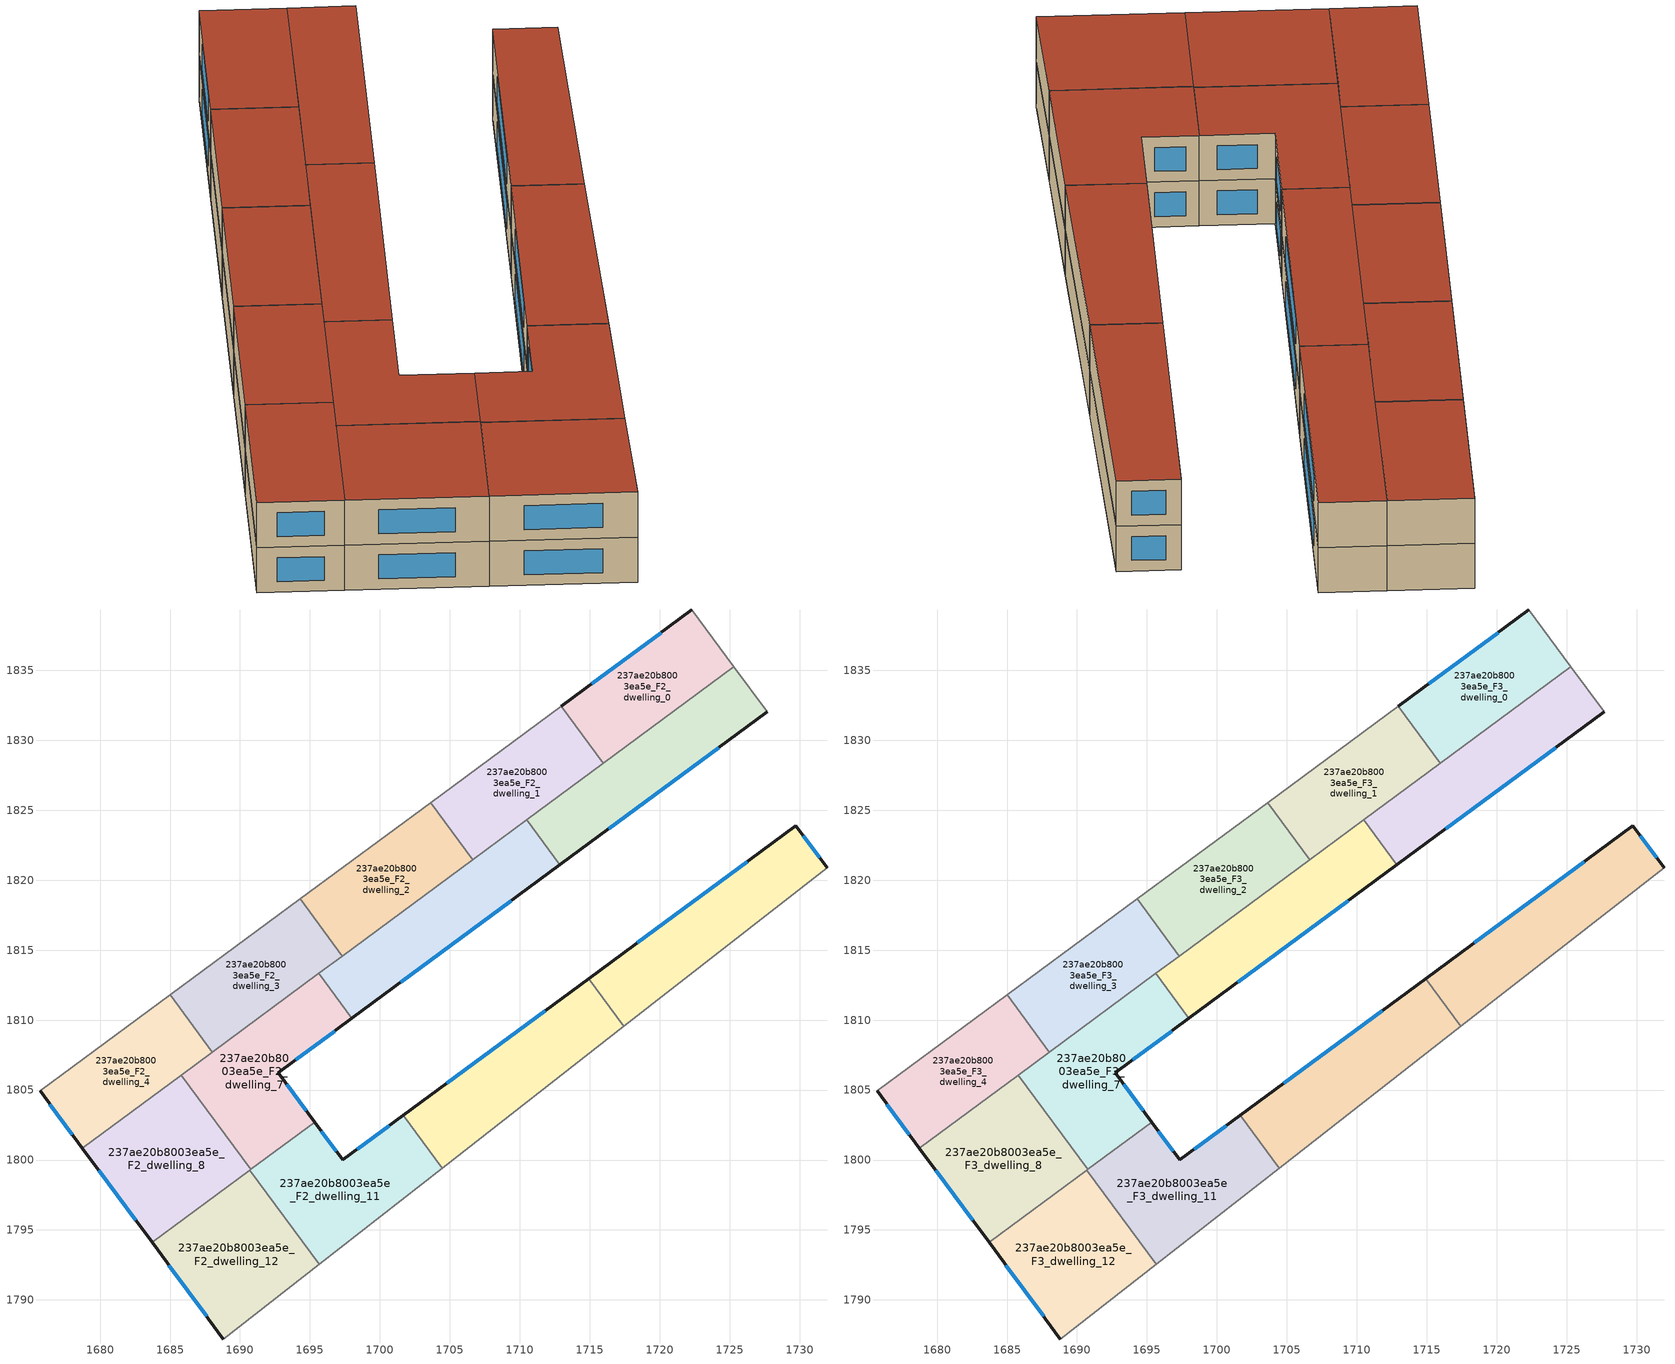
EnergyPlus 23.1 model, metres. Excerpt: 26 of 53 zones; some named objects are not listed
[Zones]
237ae20b8003ea5e_F2_dwelling_0
 floor to 237ae20b8003ea5e_F1_dwelling_0 (EU_floor_Construction): 1722.29,1839.32 1725.31,1835.25 1715.96,1828.35 1712.95,1832.43 z6
 wall outside (EU_wall_Construction): 1722.29,1839.32 1712.95,1832.43 z6:9
 wall adiabatic (EU_wall_Construction): 1725.31,1835.25 1722.29,1839.32 z6:9
 wall to 237ae20b8003ea5e_F2_dwelling_1 (EU_wall_Construction): 1712.95,1832.43 1715.96,1828.35 z6:9
 wall to 237ae20b8003ea5e_F2_dwelling_5 (EU_wall_Construction): 1715.96,1828.35 1725.31,1835.25 z6:9
 window (EU_Window_Construction): 1720.09,1837.7 1715.14,1834.05 z6.7:8.3
237ae20b8003ea5e_F2_dwelling_1
 floor to 237ae20b8003ea5e_F1_dwelling_1 (EU_floor_Construction): 1712.95,1832.43 1715.96,1828.35 1706.64,1821.46 1703.62,1825.55 z6
 wall to 237ae20b8003ea5e_F2_dwelling_2 (EU_wall_Construction): 1703.62,1825.55 1706.64,1821.46 z6:9
 wall adiabatic (EU_wall_Construction): 1712.95,1832.43 1703.62,1825.55 z6:9
 wall to 237ae20b8003ea5e_F2_dwelling_6 (EU_wall_Construction): 1706.64,1821.46 1710.49,1824.31 z6:9
 wall to 237ae20b8003ea5e_F2_dwelling_5 (EU_wall_Construction): 1710.49,1824.31 1715.96,1828.35 z6:9
237ae20b8003ea5e_F2_dwelling_10
 floor to 237ae20b8003ea5e_F1_dwelling_10 (EU_floor_Construction): 1714.91,1812.97 1717.44,1809.55 1704.47,1799.42 1701.68,1803.2 z6
 wall outside (EU_wall_Construction): 1714.91,1812.97 1701.68,1803.2 z6:9
 wall to 237ae20b8003ea5e_F2_dwelling_11 (EU_wall_Construction): 1701.68,1803.2 1704.47,1799.42 z6:9
 wall to 237ae20b8003ea5e_F2_dwelling_9 (EU_wall_Construction): 1717.44,1809.55 1714.91,1812.97 z6:9
 wall adiabatic (EU_wall_Construction): 1704.47,1799.42 1717.44,1809.55 z6:9
 window (EU_Window_Construction): 1711.81,1810.67 1704.79,1805.49 z6.7:8.3
237ae20b8003ea5e_F2_dwelling_11
 floor to 237ae20b8003ea5e_F1_dwelling_11 (EU_floor_Construction): 1701.68,1803.2 1704.47,1799.42 1695.67,1792.54 1690.7,1799.27 1695.35,1802.71 1697.35,1800.01 z6
 wall outside (EU_wall_Construction): 1701.68,1803.2 1697.35,1800.01 1695.35,1802.71 z6:9
 wall to 237ae20b8003ea5e_F2_dwelling_12 (EU_wall_Construction): 1690.7,1799.27 1695.67,1792.54 z6:9
 wall adiabatic (EU_wall_Construction): 1695.67,1792.54 1704.47,1799.42 z6:9
 wall to 237ae20b8003ea5e_F2_dwelling_7 (EU_wall_Construction): 1695.35,1802.71 1690.78,1799.33 z6:9
 wall to 237ae20b8003ea5e_F2_dwelling_8 (EU_wall_Construction): 1690.78,1799.33 1690.7,1799.27 z6:9
 window (EU_Window_Construction): 1696.88,1800.64 1695.82,1802.07 / 1700.66,1802.45 1698.37,1800.76 z6.7:8.3
237ae20b8003ea5e_F2_dwelling_12
 floor to 237ae20b8003ea5e_F1_dwelling_12 (EU_floor_Construction): 1690.7,1799.27 1695.67,1792.54 1688.82,1787.2 1683.72,1794.11 z6
 wall outside (EU_wall_Construction): 1683.72,1794.11 1688.82,1787.2 z6:9
 wall adiabatic (EU_wall_Construction): 1688.82,1787.2 1695.67,1792.54 z6:9
 wall to 237ae20b8003ea5e_F2_dwelling_8 (EU_wall_Construction): 1690.7,1799.27 1683.72,1794.11 z6:9
 window (EU_Window_Construction): 1684.92,1792.49 1687.62,1788.82 z6.7:8.3
237ae20b8003ea5e_F2_dwelling_2
 floor to 237ae20b8003ea5e_F1_dwelling_2 (EU_floor_Construction): 1703.62,1825.55 1706.64,1821.46 1697.33,1814.58 1694.3,1818.67 z6
 wall to 237ae20b8003ea5e_F2_dwelling_3 (EU_wall_Construction): 1694.3,1818.67 1697.33,1814.58 z6:9
 wall adiabatic (EU_wall_Construction): 1703.62,1825.55 1694.3,1818.67 z6:9
 wall to 237ae20b8003ea5e_F2_dwelling_6 (EU_wall_Construction): 1697.33,1814.58 1706.64,1821.46 z6:9
237ae20b8003ea5e_F2_dwelling_3
 floor to 237ae20b8003ea5e_F1_dwelling_3 (EU_floor_Construction): 1694.3,1818.67 1697.33,1814.58 1688.03,1807.71 1685,1811.81 z6
 wall to 237ae20b8003ea5e_F2_dwelling_4 (EU_wall_Construction): 1685,1811.81 1688.03,1807.71 z6:9
 wall adiabatic (EU_wall_Construction): 1694.3,1818.67 1685,1811.81 z6:9
 wall to 237ae20b8003ea5e_F2_dwelling_7 (EU_wall_Construction): 1688.03,1807.71 1695.64,1813.33 z6:9
 wall to 237ae20b8003ea5e_F2_dwelling_6 (EU_wall_Construction): 1695.64,1813.33 1697.33,1814.58 z6:9
237ae20b8003ea5e_F2_dwelling_4
 floor to 237ae20b8003ea5e_F1_dwelling_4 (EU_floor_Construction): 1685,1811.81 1688.03,1807.71 1678.74,1800.85 1675.71,1804.95 z6
 wall outside (EU_wall_Construction): 1675.71,1804.95 1678.74,1800.85 z6:9
 wall adiabatic (EU_wall_Construction): 1685,1811.81 1675.71,1804.95 z6:9
 wall to 237ae20b8003ea5e_F2_dwelling_8 (EU_wall_Construction): 1678.74,1800.85 1685.81,1806.07 z6:9
 wall to 237ae20b8003ea5e_F2_dwelling_7 (EU_wall_Construction): 1685.81,1806.07 1688.03,1807.71 z6:9
 window (EU_Window_Construction): 1676.42,1803.99 1678.03,1801.81 z6.7:8.3
237ae20b8003ea5e_F2_dwelling_5
 floor to 237ae20b8003ea5e_F1_dwelling_5 (EU_floor_Construction): 1725.31,1835.25 1727.69,1832.04 1712.87,1821.1 1710.49,1824.31 z6
 wall outside (EU_wall_Construction): 1712.87,1821.1 1727.69,1832.04 z6:9
 wall adiabatic (EU_wall_Construction): 1727.69,1832.04 1725.31,1835.25 z6:9
 wall to 237ae20b8003ea5e_F2_dwelling_6 (EU_wall_Construction): 1710.49,1824.31 1712.87,1821.1 z6:9
 window (EU_Window_Construction): 1716.35,1823.67 1724.21,1829.47 z6.7:8.3
237ae20b8003ea5e_F2_dwelling_6
 floor to 237ae20b8003ea5e_F1_dwelling_6 (EU_floor_Construction): 1710.49,1824.31 1712.87,1821.1 1698.01,1810.13 1695.64,1813.33 z6
 wall outside (EU_wall_Construction): 1698.01,1810.13 1712.87,1821.1 z6:9
 wall to 237ae20b8003ea5e_F2_dwelling_7 (EU_wall_Construction): 1695.64,1813.33 1698.01,1810.13 z6:9
 window (EU_Window_Construction): 1701.5,1812.71 1709.38,1818.52 z6.7:8.3
237ae20b8003ea5e_F2_dwelling_7
 floor to 237ae20b8003ea5e_F1_dwelling_7 (EU_floor_Construction): 1695.64,1813.33 1698.01,1810.13 1692.73,1806.24 1695.35,1802.71 1690.78,1799.33 1685.81,1806.07 z6
 wall outside (EU_wall_Construction): 1695.35,1802.71 1692.73,1806.24 1698.01,1810.13 z6:9
 wall to 237ae20b8003ea5e_F2_dwelling_8 (EU_wall_Construction): 1685.81,1806.07 1690.78,1799.33 z6:9
 window (EU_Window_Construction): 1693.97,1807.15 1696.77,1809.22 / 1694.74,1803.54 1693.35,1805.41 z6.7:8.3
237ae20b8003ea5e_F2_dwelling_8
 floor to 237ae20b8003ea5e_F1_dwelling_8 (EU_floor_Construction): 1685.81,1806.07 1690.78,1799.33 1683.72,1794.11 1678.74,1800.85 z6
 wall outside (EU_wall_Construction): 1678.74,1800.85 1683.72,1794.11 z6:9
 window (EU_Window_Construction): 1679.91,1799.26 1682.55,1795.69 z6.7:8.3
237ae20b8003ea5e_F2_dwelling_9
 floor to 237ae20b8003ea5e_F1_dwelling_9 (EU_floor_Construction): 1729.73,1823.9 1731.96,1820.89 1717.44,1809.55 1714.91,1812.97 z6
 wall outside (EU_wall_Construction): 1731.96,1820.89 1729.73,1823.9 1714.91,1812.97 z6:9
 wall adiabatic (EU_wall_Construction): 1717.44,1809.55 1731.96,1820.89 z6:9
 window (EU_Window_Construction): 1726.25,1821.33 1718.39,1815.53 / 1731.43,1821.6 1730.25,1823.19 z6.7:8.3
237ae20b8003ea5e_F3_dwelling_0
 floor to 237ae20b8003ea5e_F2_dwelling_0 (EU_floor_Construction): 1722.29,1839.32 1725.31,1835.25 1715.96,1828.35 1712.95,1832.43 z9
 wall outside (EU_wall_Construction): 1722.29,1839.32 1712.95,1832.43 z9:12
 wall adiabatic (EU_wall_Construction): 1725.31,1835.25 1722.29,1839.32 z9:12
 wall to 237ae20b8003ea5e_F3_dwelling_1 (EU_wall_Construction): 1712.95,1832.43 1715.96,1828.35 z9:12
 wall to 237ae20b8003ea5e_F3_dwelling_5 (EU_wall_Construction): 1715.96,1828.35 1725.31,1835.25 z9:12
 window (EU_Window_Construction): 1720.09,1837.7 1715.14,1834.05 z9.7:11.3
 roof outside (EU_roof_Construction): 1725.31,1835.25 1722.29,1839.32 1712.95,1832.43 1715.96,1828.35 z12
237ae20b8003ea5e_F3_dwelling_1
 floor to 237ae20b8003ea5e_F2_dwelling_1 (EU_floor_Construction): 1712.95,1832.43 1715.96,1828.35 1706.64,1821.46 1703.62,1825.55 z9
 wall to 237ae20b8003ea5e_F3_dwelling_2 (EU_wall_Construction): 1703.62,1825.55 1706.64,1821.46 z9:12
 wall adiabatic (EU_wall_Construction): 1712.95,1832.43 1703.62,1825.55 z9:12
 wall to 237ae20b8003ea5e_F3_dwelling_6 (EU_wall_Construction): 1706.64,1821.46 1710.49,1824.31 z9:12
 wall to 237ae20b8003ea5e_F3_dwelling_5 (EU_wall_Construction): 1710.49,1824.31 1715.96,1828.35 z9:12
 roof outside (EU_roof_Construction): 1715.96,1828.35 1712.95,1832.43 1703.62,1825.55 1706.64,1821.46 z12
237ae20b8003ea5e_F3_dwelling_10
 floor to 237ae20b8003ea5e_F2_dwelling_10 (EU_floor_Construction): 1714.91,1812.97 1717.44,1809.55 1704.47,1799.42 1701.68,1803.2 z9
 wall outside (EU_wall_Construction): 1714.91,1812.97 1701.68,1803.2 z9:12
 wall to 237ae20b8003ea5e_F3_dwelling_11 (EU_wall_Construction): 1701.68,1803.2 1704.47,1799.42 z9:12
 wall to 237ae20b8003ea5e_F3_dwelling_9 (EU_wall_Construction): 1717.44,1809.55 1714.91,1812.97 z9:12
 wall adiabatic (EU_wall_Construction): 1704.47,1799.42 1717.44,1809.55 z9:12
 window (EU_Window_Construction): 1711.81,1810.67 1704.79,1805.49 z9.7:11.3
 roof outside (EU_roof_Construction): 1717.44,1809.55 1714.91,1812.97 1701.68,1803.2 1704.47,1799.42 z12
237ae20b8003ea5e_F3_dwelling_11
 floor to 237ae20b8003ea5e_F2_dwelling_11 (EU_floor_Construction): 1701.68,1803.2 1704.47,1799.42 1695.67,1792.54 1690.7,1799.27 1695.35,1802.71 1697.35,1800.01 z9
 wall outside (EU_wall_Construction): 1701.68,1803.2 1697.35,1800.01 1695.35,1802.71 z9:12
 wall to 237ae20b8003ea5e_F3_dwelling_12 (EU_wall_Construction): 1690.7,1799.27 1695.67,1792.54 z9:12
 wall adiabatic (EU_wall_Construction): 1695.67,1792.54 1704.47,1799.42 z9:12
 wall to 237ae20b8003ea5e_F3_dwelling_7 (EU_wall_Construction): 1695.35,1802.71 1690.78,1799.33 z9:12
 wall to 237ae20b8003ea5e_F3_dwelling_8 (EU_wall_Construction): 1690.78,1799.33 1690.7,1799.27 z9:12
 window (EU_Window_Construction): 1696.88,1800.64 1695.82,1802.07 / 1700.66,1802.45 1698.37,1800.76 z9.7:11.3
 roof outside (EU_roof_Construction): 1704.47,1799.42 1701.68,1803.2 1697.35,1800.01 1695.35,1802.71 1690.7,1799.27 1695.67,1792.54 z12
237ae20b8003ea5e_F3_dwelling_12
 floor to 237ae20b8003ea5e_F2_dwelling_12 (EU_floor_Construction): 1690.7,1799.27 1695.67,1792.54 1688.82,1787.2 1683.72,1794.11 z9
 wall outside (EU_wall_Construction): 1683.72,1794.11 1688.82,1787.2 z9:12
 wall adiabatic (EU_wall_Construction): 1688.82,1787.2 1695.67,1792.54 z9:12
 wall to 237ae20b8003ea5e_F3_dwelling_8 (EU_wall_Construction): 1690.7,1799.27 1683.72,1794.11 z9:12
 window (EU_Window_Construction): 1684.92,1792.49 1687.62,1788.82 z9.7:11.3
 roof outside (EU_roof_Construction): 1695.67,1792.54 1690.7,1799.27 1683.72,1794.11 1688.82,1787.2 z12
237ae20b8003ea5e_F3_dwelling_2
 floor to 237ae20b8003ea5e_F2_dwelling_2 (EU_floor_Construction): 1703.62,1825.55 1706.64,1821.46 1697.33,1814.58 1694.3,1818.67 z9
 wall to 237ae20b8003ea5e_F3_dwelling_3 (EU_wall_Construction): 1694.3,1818.67 1697.33,1814.58 z9:12
 wall adiabatic (EU_wall_Construction): 1703.62,1825.55 1694.3,1818.67 z9:12
 wall to 237ae20b8003ea5e_F3_dwelling_6 (EU_wall_Construction): 1697.33,1814.58 1706.64,1821.46 z9:12
 roof outside (EU_roof_Construction): 1706.64,1821.46 1703.62,1825.55 1694.3,1818.67 1697.33,1814.58 z12
237ae20b8003ea5e_F3_dwelling_3
 floor to 237ae20b8003ea5e_F2_dwelling_3 (EU_floor_Construction): 1694.3,1818.67 1697.33,1814.58 1688.03,1807.71 1685,1811.81 z9
 wall to 237ae20b8003ea5e_F3_dwelling_4 (EU_wall_Construction): 1685,1811.81 1688.03,1807.71 z9:12
 wall adiabatic (EU_wall_Construction): 1694.3,1818.67 1685,1811.81 z9:12
 wall to 237ae20b8003ea5e_F3_dwelling_7 (EU_wall_Construction): 1688.03,1807.71 1695.64,1813.33 z9:12
 wall to 237ae20b8003ea5e_F3_dwelling_6 (EU_wall_Construction): 1695.64,1813.33 1697.33,1814.58 z9:12
 roof outside (EU_roof_Construction): 1697.33,1814.58 1694.3,1818.67 1685,1811.81 1688.03,1807.71 z12
237ae20b8003ea5e_F3_dwelling_4
 floor to 237ae20b8003ea5e_F2_dwelling_4 (EU_floor_Construction): 1685,1811.81 1688.03,1807.71 1678.74,1800.85 1675.71,1804.95 z9
 wall outside (EU_wall_Construction): 1675.71,1804.95 1678.74,1800.85 z9:12
 wall adiabatic (EU_wall_Construction): 1685,1811.81 1675.71,1804.95 z9:12
 wall to 237ae20b8003ea5e_F3_dwelling_8 (EU_wall_Construction): 1678.74,1800.85 1685.81,1806.07 z9:12
 wall to 237ae20b8003ea5e_F3_dwelling_7 (EU_wall_Construction): 1685.81,1806.07 1688.03,1807.71 z9:12
 window (EU_Window_Construction): 1676.42,1803.99 1678.03,1801.81 z9.7:11.3
 roof outside (EU_roof_Construction): 1688.03,1807.71 1685,1811.81 1675.71,1804.95 1678.74,1800.85 z12
237ae20b8003ea5e_F3_dwelling_5
 floor to 237ae20b8003ea5e_F2_dwelling_5 (EU_floor_Construction): 1725.31,1835.25 1727.69,1832.04 1712.87,1821.1 1710.49,1824.31 z9
 wall outside (EU_wall_Construction): 1712.87,1821.1 1727.69,1832.04 z9:12
 wall adiabatic (EU_wall_Construction): 1727.69,1832.04 1725.31,1835.25 z9:12
 wall to 237ae20b8003ea5e_F3_dwelling_6 (EU_wall_Construction): 1710.49,1824.31 1712.87,1821.1 z9:12
 window (EU_Window_Construction): 1716.35,1823.67 1724.21,1829.47 z9.7:11.3
 roof outside (EU_roof_Construction): 1727.69,1832.04 1725.31,1835.25 1710.49,1824.31 1712.87,1821.1 z12
237ae20b8003ea5e_F3_dwelling_6
 floor to 237ae20b8003ea5e_F2_dwelling_6 (EU_floor_Construction): 1710.49,1824.31 1712.87,1821.1 1698.01,1810.13 1695.64,1813.33 z9
 wall outside (EU_wall_Construction): 1698.01,1810.13 1712.87,1821.1 z9:12
 wall to 237ae20b8003ea5e_F3_dwelling_7 (EU_wall_Construction): 1695.64,1813.33 1698.01,1810.13 z9:12
 window (EU_Window_Construction): 1701.5,1812.71 1709.38,1818.52 z9.7:11.3
 roof outside (EU_roof_Construction): 1712.87,1821.1 1710.49,1824.31 1695.64,1813.33 1698.01,1810.13 z12
237ae20b8003ea5e_F3_dwelling_7
 floor to 237ae20b8003ea5e_F2_dwelling_7 (EU_floor_Construction): 1695.64,1813.33 1698.01,1810.13 1692.73,1806.24 1695.35,1802.71 1690.78,1799.33 1685.81,1806.07 z9
 wall outside (EU_wall_Construction): 1695.35,1802.71 1692.73,1806.24 1698.01,1810.13 z9:12
 wall to 237ae20b8003ea5e_F3_dwelling_8 (EU_wall_Construction): 1685.81,1806.07 1690.78,1799.33 z9:12
 window (EU_Window_Construction): 1693.97,1807.15 1696.77,1809.22 / 1694.74,1803.54 1693.35,1805.41 z9.7:11.3
 roof outside (EU_roof_Construction): 1695.35,1802.71 1692.73,1806.24 1698.01,1810.13 1695.64,1813.33 1685.81,1806.07 1690.78,1799.33 z12
237ae20b8003ea5e_F3_dwelling_8
 floor to 237ae20b8003ea5e_F2_dwelling_8 (EU_floor_Construction): 1685.81,1806.07 1690.78,1799.33 1683.72,1794.11 1678.74,1800.85 z9
 wall outside (EU_wall_Construction): 1678.74,1800.85 1683.72,1794.11 z9:12
 window (EU_Window_Construction): 1679.91,1799.26 1682.55,1795.69 z9.7:11.3
 roof outside (EU_roof_Construction): 1690.78,1799.33 1685.81,1806.07 1678.74,1800.85 1683.72,1794.11 z12
237ae20b8003ea5e_F3_dwelling_9
 floor to 237ae20b8003ea5e_F2_dwelling_9 (EU_floor_Construction): 1729.73,1823.9 1731.96,1820.89 1717.44,1809.55 1714.91,1812.97 z9
 wall outside (EU_wall_Construction): 1731.96,1820.89 1729.73,1823.9 1714.91,1812.97 z9:12
 wall adiabatic (EU_wall_Construction): 1717.44,1809.55 1731.96,1820.89 z9:12
 window (EU_Window_Construction): 1726.25,1821.33 1718.39,1815.53 / 1731.43,1821.6 1730.25,1823.19 z9.7:11.3
 roof outside (EU_roof_Construction): 1731.96,1820.89 1729.73,1823.9 1714.91,1812.97 1717.44,1809.55 z12
[Building]
EU S2 Campaign: North Axis=0; Terrain=City; Solar Distribution=FullExterior
[Site:Location]
Budapest.Ferenc.Liszt.Intl.AP: Latitude=47.437; Longitude=19.256; Time Zone=1; Elevation=185
[SizingPeriod:WeatherFileDays]
AnnualSizingPeriod: Begin Month=1; Begin Day of Month=1; End Month=12; End Day of Month=31; Day of Week for Start Day=Monday; Use Weather File Daylight Saving Period=No; Use Weather File Rain and Snow Indicators=No
[MATERIAL]
EU_InternalMass_Material: Roughness=MediumRough; Thickness=0.1; Conductivity=1; Density=1800; Specific Heat=900; Thermal Absorptance=0.9; Solar Absorptance=0.7; Visible Absorptance=0.7
[MATERIAL:NOMASS] Roughness=MediumRough; Thermal Absorptance=0.9; Solar Absorptance=0.7; Visible Absorptance=0.7
Name | Thermal Resistance
EU_wall_NoMass | 0.832559
EU_roof_NoMass | 1.39638
EU_floor_NoMass | 0.872794
[WINDOWMATERIAL:SIMPLEGLAZINGSYSTEM]
EU_Window_SimpleGlazing: UFactor=2.79869; Solar Heat Gain Coefficient=0.75; Visible Transmittance=0.75
[CONSTRUCTION]
EU_wall_Construction: EU_wall_NoMass
EU_roof_Construction: EU_roof_NoMass
EU_floor_Construction: EU_floor_NoMass
EU_Window_Construction: EU_Window_SimpleGlazing
EU_InternalMass_Construction: EU_InternalMass_Material
[ZONE] Type=1; Multiplier=1; Ceiling Height=autocalculate; Floor Area=autocalculate; Part of Total Floor Area=Yes
Name | Volume
237ae20b8003ea5e_F2_dwelling_0; 237ae20b8003ea5e_F3_dwelling_0; 237ae20b8003ea5e_F2_dwelling_3; 237ae20b8003ea5e_F3_dwelling_3 | 176.639
237ae20b8003ea5e_F2_dwelling_1; 237ae20b8003ea5e_F3_dwelling_1 | 176.636
237ae20b8003ea5e_F2_dwelling_10; 237ae20b8003ea5e_F3_dwelling_10 | 220.772
237ae20b8003ea5e_F2_dwelling_11; 237ae20b8003ea5e_F3_dwelling_11 | 220.804
237ae20b8003ea5e_F2_dwelling_12; 237ae20b8003ea5e_F3_dwelling_12 | 220.797
237ae20b8003ea5e_F2_dwelling_2; 237ae20b8003ea5e_F3_dwelling_2 | 176.644
237ae20b8003ea5e_F2_dwelling_4; 237ae20b8003ea5e_F3_dwelling_4 | 176.661
237ae20b8003ea5e_F2_dwelling_5; 237ae20b8003ea5e_F3_dwelling_5 | 220.771
237ae20b8003ea5e_F2_dwelling_6; 237ae20b8003ea5e_F3_dwelling_6 | 220.79
237ae20b8003ea5e_F2_dwelling_7; 237ae20b8003ea5e_F3_dwelling_7 | 220.789
237ae20b8003ea5e_F2_dwelling_8; 237ae20b8003ea5e_F3_dwelling_8 | 220.764
237ae20b8003ea5e_F2_dwelling_9; 237ae20b8003ea5e_F3_dwelling_9 | 220.802
[INTERNALMASS] Construction=EU_InternalMass_Construction
Name | Zone or ZoneList | Surface Area
237ae20b8003ea5e_F2_dwelling_0_EU_InternalMass | 237ae20b8003ea5e_F2_dwelling_0 | 58.8796
237ae20b8003ea5e_F2_dwelling_1_EU_InternalMass | 237ae20b8003ea5e_F2_dwelling_1 | 58.8789
237ae20b8003ea5e_F2_dwelling_2_EU_InternalMass | 237ae20b8003ea5e_F2_dwelling_2 | 58.8813
237ae20b8003ea5e_F2_dwelling_3_EU_InternalMass | 237ae20b8003ea5e_F2_dwelling_3 | 58.8795
237ae20b8003ea5e_F2_dwelling_4_EU_InternalMass | 237ae20b8003ea5e_F2_dwelling_4 | 58.8872
237ae20b8003ea5e_F2_dwelling_5_EU_InternalMass | 237ae20b8003ea5e_F2_dwelling_5 | 73.5904
237ae20b8003ea5e_F2_dwelling_6_EU_InternalMass | 237ae20b8003ea5e_F2_dwelling_6 | 73.5967
237ae20b8003ea5e_F2_dwelling_7_EU_InternalMass | 237ae20b8003ea5e_F2_dwelling_7 | 73.5963
237ae20b8003ea5e_F2_dwelling_8_EU_InternalMass | 237ae20b8003ea5e_F2_dwelling_8 | 73.5879
237ae20b8003ea5e_F2_dwelling_9_EU_InternalMass | 237ae20b8003ea5e_F2_dwelling_9 | 73.6008
237ae20b8003ea5e_F2_dwelling_10_EU_InternalMass | 237ae20b8003ea5e_F2_dwelling_10 | 73.5906
237ae20b8003ea5e_F2_dwelling_11_EU_InternalMass | 237ae20b8003ea5e_F2_dwelling_11 | 73.6012
237ae20b8003ea5e_F2_dwelling_12_EU_InternalMass | 237ae20b8003ea5e_F2_dwelling_12 | 73.5992
237ae20b8003ea5e_F3_dwelling_0_EU_InternalMass | 237ae20b8003ea5e_F3_dwelling_0 | 58.8796
237ae20b8003ea5e_F3_dwelling_1_EU_InternalMass | 237ae20b8003ea5e_F3_dwelling_1 | 58.8789
237ae20b8003ea5e_F3_dwelling_2_EU_InternalMass | 237ae20b8003ea5e_F3_dwelling_2 | 58.8813
237ae20b8003ea5e_F3_dwelling_3_EU_InternalMass | 237ae20b8003ea5e_F3_dwelling_3 | 58.8795
237ae20b8003ea5e_F3_dwelling_4_EU_InternalMass | 237ae20b8003ea5e_F3_dwelling_4 | 58.8872
237ae20b8003ea5e_F3_dwelling_5_EU_InternalMass | 237ae20b8003ea5e_F3_dwelling_5 | 73.5904
237ae20b8003ea5e_F3_dwelling_6_EU_InternalMass | 237ae20b8003ea5e_F3_dwelling_6 | 73.5967
237ae20b8003ea5e_F3_dwelling_7_EU_InternalMass | 237ae20b8003ea5e_F3_dwelling_7 | 73.5963
237ae20b8003ea5e_F3_dwelling_8_EU_InternalMass | 237ae20b8003ea5e_F3_dwelling_8 | 73.5879
237ae20b8003ea5e_F3_dwelling_9_EU_InternalMass | 237ae20b8003ea5e_F3_dwelling_9 | 73.6008
237ae20b8003ea5e_F3_dwelling_10_EU_InternalMass | 237ae20b8003ea5e_F3_dwelling_10 | 73.5906
237ae20b8003ea5e_F3_dwelling_11_EU_InternalMass | 237ae20b8003ea5e_F3_dwelling_11 | 73.6012
237ae20b8003ea5e_F3_dwelling_12_EU_InternalMass | 237ae20b8003ea5e_F3_dwelling_12 | 73.5992
[OTHEREQUIPMENT] Fuel Type=Electricity; Design Level Calculation Method=Watts/Area; Power per Zone Floor Area=1; Fraction Latent=0; Fraction Radiant=0; Fraction Lost=0; Carbon Dioxide Generation Rate=0; EndUse Subcategory=EU_Step8_InternalGains
Name | Zone or ZoneList or Space or SpaceList | Schedule
EU_Step8_InternalGain_237ae20b8003ea5e_F2_dwelling_0_f000 | 237ae20b8003ea5e_F2_dwelling_0 | EU_Step8_GainSchedule_237ae20b8003ea5e_F2_dwelling_0_f000
EU_Step8_InternalGain_237ae20b8003ea5e_F2_dwelling_1_f000 | 237ae20b8003ea5e_F2_dwelling_1 | EU_Step8_GainSchedule_237ae20b8003ea5e_F2_dwelling_1_f000
EU_Step8_InternalGain_237ae20b8003ea5e_F2_dwelling_2_f000 | 237ae20b8003ea5e_F2_dwelling_2 | EU_Step8_GainSchedule_237ae20b8003ea5e_F2_dwelling_2_f000
EU_Step8_InternalGain_237ae20b8003ea5e_F2_dwelling_3_f000 | 237ae20b8003ea5e_F2_dwelling_3 | EU_Step8_GainSchedule_237ae20b8003ea5e_F2_dwelling_3_f000
EU_Step8_InternalGain_237ae20b8003ea5e_F2_dwelling_4_f000 | 237ae20b8003ea5e_F2_dwelling_4 | EU_Step8_GainSchedule_237ae20b8003ea5e_F2_dwelling_4_f000
EU_Step8_InternalGain_237ae20b8003ea5e_F2_dwelling_5_f000 | 237ae20b8003ea5e_F2_dwelling_5 | EU_Step8_GainSchedule_237ae20b8003ea5e_F2_dwelling_5_f000
EU_Step8_InternalGain_237ae20b8003ea5e_F2_dwelling_6_f000 | 237ae20b8003ea5e_F2_dwelling_6 | EU_Step8_GainSchedule_237ae20b8003ea5e_F2_dwelling_6_f000
EU_Step8_InternalGain_237ae20b8003ea5e_F2_dwelling_7_f000 | 237ae20b8003ea5e_F2_dwelling_7 | EU_Step8_GainSchedule_237ae20b8003ea5e_F2_dwelling_7_f000
EU_Step8_InternalGain_237ae20b8003ea5e_F2_dwelling_8_f000 | 237ae20b8003ea5e_F2_dwelling_8 | EU_Step8_GainSchedule_237ae20b8003ea5e_F2_dwelling_8_f000
EU_Step8_InternalGain_237ae20b8003ea5e_F2_dwelling_9_f000 | 237ae20b8003ea5e_F2_dwelling_9 | EU_Step8_GainSchedule_237ae20b8003ea5e_F2_dwelling_9_f000
EU_Step8_InternalGain_237ae20b8003ea5e_F2_dwelling_10_f000 | 237ae20b8003ea5e_F2_dwelling_10 | EU_Step8_GainSchedule_237ae20b8003ea5e_F2_dwelling_10_f000
EU_Step8_InternalGain_237ae20b8003ea5e_F2_dwelling_11_f000 | 237ae20b8003ea5e_F2_dwelling_11 | EU_Step8_GainSchedule_237ae20b8003ea5e_F2_dwelling_11_f000
EU_Step8_InternalGain_237ae20b8003ea5e_F2_dwelling_12_f000 | 237ae20b8003ea5e_F2_dwelling_12 | EU_Step8_GainSchedule_237ae20b8003ea5e_F2_dwelling_12_f000
EU_Step8_InternalGain_237ae20b8003ea5e_F3_dwelling_0_f000 | 237ae20b8003ea5e_F3_dwelling_0 | EU_Step8_GainSchedule_237ae20b8003ea5e_F3_dwelling_0_f000
EU_Step8_InternalGain_237ae20b8003ea5e_F3_dwelling_1_f000 | 237ae20b8003ea5e_F3_dwelling_1 | EU_Step8_GainSchedule_237ae20b8003ea5e_F3_dwelling_1_f000
EU_Step8_InternalGain_237ae20b8003ea5e_F3_dwelling_2_f000 | 237ae20b8003ea5e_F3_dwelling_2 | EU_Step8_GainSchedule_237ae20b8003ea5e_F3_dwelling_2_f000
EU_Step8_InternalGain_237ae20b8003ea5e_F3_dwelling_3_f000 | 237ae20b8003ea5e_F3_dwelling_3 | EU_Step8_GainSchedule_237ae20b8003ea5e_F3_dwelling_3_f000
EU_Step8_InternalGain_237ae20b8003ea5e_F3_dwelling_4_f000 | 237ae20b8003ea5e_F3_dwelling_4 | EU_Step8_GainSchedule_237ae20b8003ea5e_F3_dwelling_4_f000
EU_Step8_InternalGain_237ae20b8003ea5e_F3_dwelling_5_f000 | 237ae20b8003ea5e_F3_dwelling_5 | EU_Step8_GainSchedule_237ae20b8003ea5e_F3_dwelling_5_f000
EU_Step8_InternalGain_237ae20b8003ea5e_F3_dwelling_6_f000 | 237ae20b8003ea5e_F3_dwelling_6 | EU_Step8_GainSchedule_237ae20b8003ea5e_F3_dwelling_6_f000
EU_Step8_InternalGain_237ae20b8003ea5e_F3_dwelling_7_f000 | 237ae20b8003ea5e_F3_dwelling_7 | EU_Step8_GainSchedule_237ae20b8003ea5e_F3_dwelling_7_f000
EU_Step8_InternalGain_237ae20b8003ea5e_F3_dwelling_8_f000 | 237ae20b8003ea5e_F3_dwelling_8 | EU_Step8_GainSchedule_237ae20b8003ea5e_F3_dwelling_8_f000
EU_Step8_InternalGain_237ae20b8003ea5e_F3_dwelling_9_f000 | 237ae20b8003ea5e_F3_dwelling_9 | EU_Step8_GainSchedule_237ae20b8003ea5e_F3_dwelling_9_f000
EU_Step8_InternalGain_237ae20b8003ea5e_F3_dwelling_10_f000 | 237ae20b8003ea5e_F3_dwelling_10 | EU_Step8_GainSchedule_237ae20b8003ea5e_F3_dwelling_10_f000
EU_Step8_InternalGain_237ae20b8003ea5e_F3_dwelling_11_f000 | 237ae20b8003ea5e_F3_dwelling_11 | EU_Step8_GainSchedule_237ae20b8003ea5e_F3_dwelling_11_f000
EU_Step8_InternalGain_237ae20b8003ea5e_F3_dwelling_12_f000 | 237ae20b8003ea5e_F3_dwelling_12 | EU_Step8_GainSchedule_237ae20b8003ea5e_F3_dwelling_12_f000
[ZONEVENTILATION:DESIGNFLOWRATE] Schedule=EU_AlwaysOn; Design Flow Rate Calculation Method=AirChanges/Hour; Air Changes per Hour=0.475469; Ventilation Type=Natural; Fan Pressure Rise=0; Fan Total Efficiency=1; Constant Term Coefficient=1; Temperature Term Coefficient=0; Velocity Term Coefficient=0; Velocity Squared Term Coefficient=0; Minimum Indoor Temperature=-100; Maximum Indoor Temperature=100; Delta Temperature=-100; Minimum Outdoor Temperature=-100; Maximum Outdoor Temperature=100; Maximum Wind Speed=40
Name | Zone or ZoneList or Space or SpaceList
EU_ConstantAir_237ae20b8003ea5e_F2_dwelling_0 | 237ae20b8003ea5e_F2_dwelling_0
EU_ConstantAir_237ae20b8003ea5e_F2_dwelling_1 | 237ae20b8003ea5e_F2_dwelling_1
EU_ConstantAir_237ae20b8003ea5e_F2_dwelling_2 | 237ae20b8003ea5e_F2_dwelling_2
EU_ConstantAir_237ae20b8003ea5e_F2_dwelling_3 | 237ae20b8003ea5e_F2_dwelling_3
EU_ConstantAir_237ae20b8003ea5e_F2_dwelling_4 | 237ae20b8003ea5e_F2_dwelling_4
EU_ConstantAir_237ae20b8003ea5e_F2_dwelling_5 | 237ae20b8003ea5e_F2_dwelling_5
EU_ConstantAir_237ae20b8003ea5e_F2_dwelling_6 | 237ae20b8003ea5e_F2_dwelling_6
EU_ConstantAir_237ae20b8003ea5e_F2_dwelling_7 | 237ae20b8003ea5e_F2_dwelling_7
EU_ConstantAir_237ae20b8003ea5e_F2_dwelling_8 | 237ae20b8003ea5e_F2_dwelling_8
EU_ConstantAir_237ae20b8003ea5e_F2_dwelling_9 | 237ae20b8003ea5e_F2_dwelling_9
EU_ConstantAir_237ae20b8003ea5e_F2_dwelling_10 | 237ae20b8003ea5e_F2_dwelling_10
EU_ConstantAir_237ae20b8003ea5e_F2_dwelling_11 | 237ae20b8003ea5e_F2_dwelling_11
EU_ConstantAir_237ae20b8003ea5e_F2_dwelling_12 | 237ae20b8003ea5e_F2_dwelling_12
EU_ConstantAir_237ae20b8003ea5e_F3_dwelling_0 | 237ae20b8003ea5e_F3_dwelling_0
EU_ConstantAir_237ae20b8003ea5e_F3_dwelling_1 | 237ae20b8003ea5e_F3_dwelling_1
EU_ConstantAir_237ae20b8003ea5e_F3_dwelling_2 | 237ae20b8003ea5e_F3_dwelling_2
EU_ConstantAir_237ae20b8003ea5e_F3_dwelling_3 | 237ae20b8003ea5e_F3_dwelling_3
EU_ConstantAir_237ae20b8003ea5e_F3_dwelling_4 | 237ae20b8003ea5e_F3_dwelling_4
EU_ConstantAir_237ae20b8003ea5e_F3_dwelling_5 | 237ae20b8003ea5e_F3_dwelling_5
EU_ConstantAir_237ae20b8003ea5e_F3_dwelling_6 | 237ae20b8003ea5e_F3_dwelling_6
EU_ConstantAir_237ae20b8003ea5e_F3_dwelling_7 | 237ae20b8003ea5e_F3_dwelling_7
EU_ConstantAir_237ae20b8003ea5e_F3_dwelling_8 | 237ae20b8003ea5e_F3_dwelling_8
EU_ConstantAir_237ae20b8003ea5e_F3_dwelling_9 | 237ae20b8003ea5e_F3_dwelling_9
EU_ConstantAir_237ae20b8003ea5e_F3_dwelling_10 | 237ae20b8003ea5e_F3_dwelling_10
EU_ConstantAir_237ae20b8003ea5e_F3_dwelling_11 | 237ae20b8003ea5e_F3_dwelling_11
EU_ConstantAir_237ae20b8003ea5e_F3_dwelling_12 | 237ae20b8003ea5e_F3_dwelling_12
[HVACTEMPLATE:ZONE:IDEALLOADSAIRSYSTEM] System Availability Schedule=EU_AlwaysOn; Maximum Heating Supply Air Temperature=50; Minimum Cooling Supply Air Temperature=13; Maximum Heating Supply Air Humidity Ratio=0.0156; Minimum Cooling Supply Air Humidity Ratio=0.0077; Heating Limit=NoLimit; Cooling Limit=NoLimit; Heating Availability Schedule=EU_AlwaysOn; Cooling Availability Schedule=EU_CoolingOff; Dehumidification Control Type=ConstantSensibleHeatRatio; Cooling Sensible Heat Ratio=0.7; Dehumidification Setpoint=60; Humidification Control Type=None; Humidification Setpoint=30; Outdoor Air Method=None; Outdoor Air Flow Rate per Person=0.00944; Outdoor Air Flow Rate per Zone Floor Area=0; Outdoor Air Flow Rate per Zone=0; Demand Controlled Ventilation Type=None; Outdoor Air Economizer Type=NoEconomizer; Heat Recovery Type=None; Sensible Heat Recovery Effectiveness=0.7; Latent Heat Recovery Effectiveness=0.65
Name | Template Thermostat
237ae20b8003ea5e_F2_dwelling_0 | EU_HeatOnly_237ae20b8003ea5e_F2_dwelling_0
237ae20b8003ea5e_F2_dwelling_1 | EU_HeatOnly_237ae20b8003ea5e_F2_dwelling_1
237ae20b8003ea5e_F2_dwelling_2 | EU_HeatOnly_237ae20b8003ea5e_F2_dwelling_2
237ae20b8003ea5e_F2_dwelling_3 | EU_HeatOnly_237ae20b8003ea5e_F2_dwelling_3
237ae20b8003ea5e_F2_dwelling_4 | EU_HeatOnly_237ae20b8003ea5e_F2_dwelling_4
237ae20b8003ea5e_F2_dwelling_5 | EU_HeatOnly_237ae20b8003ea5e_F2_dwelling_5
237ae20b8003ea5e_F2_dwelling_6 | EU_HeatOnly_237ae20b8003ea5e_F2_dwelling_6
237ae20b8003ea5e_F2_dwelling_7 | EU_HeatOnly_237ae20b8003ea5e_F2_dwelling_7
237ae20b8003ea5e_F2_dwelling_8 | EU_HeatOnly_237ae20b8003ea5e_F2_dwelling_8
237ae20b8003ea5e_F2_dwelling_9 | EU_HeatOnly_237ae20b8003ea5e_F2_dwelling_9
237ae20b8003ea5e_F2_dwelling_10 | EU_HeatOnly_237ae20b8003ea5e_F2_dwelling_10
237ae20b8003ea5e_F2_dwelling_11 | EU_HeatOnly_237ae20b8003ea5e_F2_dwelling_11
237ae20b8003ea5e_F2_dwelling_12 | EU_HeatOnly_237ae20b8003ea5e_F2_dwelling_12
237ae20b8003ea5e_F3_dwelling_0 | EU_HeatOnly_237ae20b8003ea5e_F3_dwelling_0
237ae20b8003ea5e_F3_dwelling_1 | EU_HeatOnly_237ae20b8003ea5e_F3_dwelling_1
237ae20b8003ea5e_F3_dwelling_2 | EU_HeatOnly_237ae20b8003ea5e_F3_dwelling_2
237ae20b8003ea5e_F3_dwelling_3 | EU_HeatOnly_237ae20b8003ea5e_F3_dwelling_3
237ae20b8003ea5e_F3_dwelling_4 | EU_HeatOnly_237ae20b8003ea5e_F3_dwelling_4
237ae20b8003ea5e_F3_dwelling_5 | EU_HeatOnly_237ae20b8003ea5e_F3_dwelling_5
237ae20b8003ea5e_F3_dwelling_6 | EU_HeatOnly_237ae20b8003ea5e_F3_dwelling_6
237ae20b8003ea5e_F3_dwelling_7 | EU_HeatOnly_237ae20b8003ea5e_F3_dwelling_7
237ae20b8003ea5e_F3_dwelling_8 | EU_HeatOnly_237ae20b8003ea5e_F3_dwelling_8
237ae20b8003ea5e_F3_dwelling_9 | EU_HeatOnly_237ae20b8003ea5e_F3_dwelling_9
237ae20b8003ea5e_F3_dwelling_10 | EU_HeatOnly_237ae20b8003ea5e_F3_dwelling_10
237ae20b8003ea5e_F3_dwelling_11 | EU_HeatOnly_237ae20b8003ea5e_F3_dwelling_11
237ae20b8003ea5e_F3_dwelling_12 | EU_HeatOnly_237ae20b8003ea5e_F3_dwelling_12
[SIZING:ZONE] Zone Cooling Design Supply Air Temperature Input Method=SupplyAirTemperature; Zone Cooling Design Supply Air Temperature=13; Zone Heating Design Supply Air Temperature Input Method=SupplyAirTemperature; Zone Heating Design Supply Air Temperature=50; Zone Cooling Design Supply Air Humidity Ratio=0.008; Zone Heating Design Supply Air Humidity Ratio=0.008; Cooling Design Air Flow Method=DesignDay; Cooling Design Air Flow Rate=0; Cooling Minimum Air Flow per Zone Floor Area=0.000762; Cooling Minimum Air Flow=0; Cooling Minimum Air Flow Fraction=0.2; Heating Design Air Flow Method=DesignDay; Heating Design Air Flow Rate=0; Heating Maximum Air Flow per Zone Floor Area=0.002032; Heating Maximum Air Flow=0.141576; Heating Maximum Air Flow Fraction=0.3; Account for Dedicated Outdoor Air System=No; Dedicated Outdoor Air System Control Strategy=NeutralSupplyAir; Dedicated Outdoor Air Low Setpoint Temperature for Design=autosize; Dedicated Outdoor Air High Setpoint Temperature for Design=autosize; Zone Load Sizing Method=Sensible Load Only No Latent Load; Zone Latent Cooling Design Supply Air Humidity Ratio Input Method=HumidityRatioDifference; Zone Cooling Design Supply Air Humidity Ratio Difference=0.005; Zone Latent Heating Design Supply Air Humidity Ratio Input Method=HumidityRatioDifference; Zone Humidification Design Supply Air Humidity Ratio Difference=0.005
237ae20b8003ea5e_F2_dwelling_0; 237ae20b8003ea5e_F2_dwelling_1; 237ae20b8003ea5e_F2_dwelling_2; 237ae20b8003ea5e_F2_dwelling_3; 237ae20b8003ea5e_F2_dwelling_4; 237ae20b8003ea5e_F2_dwelling_5; 237ae20b8003ea5e_F2_dwelling_6; 237ae20b8003ea5e_F2_dwelling_7; 237ae20b8003ea5e_F2_dwelling_8; 237ae20b8003ea5e_F2_dwelling_9; 237ae20b8003ea5e_F2_dwelling_10; 237ae20b8003ea5e_F2_dwelling_11; 237ae20b8003ea5e_F2_dwelling_12; 237ae20b8003ea5e_F3_dwelling_0; 237ae20b8003ea5e_F3_dwelling_1; 237ae20b8003ea5e_F3_dwelling_2; 237ae20b8003ea5e_F3_dwelling_3; 237ae20b8003ea5e_F3_dwelling_4; 237ae20b8003ea5e_F3_dwelling_5; 237ae20b8003ea5e_F3_dwelling_6; 237ae20b8003ea5e_F3_dwelling_7; 237ae20b8003ea5e_F3_dwelling_8; 237ae20b8003ea5e_F3_dwelling_9; 237ae20b8003ea5e_F3_dwelling_10; 237ae20b8003ea5e_F3_dwelling_11; 237ae20b8003ea5e_F3_dwelling_12
[SCHEDULE:CONSTANT]
Name | Hourly Value
EU_AlwaysOn | 1
EU_CoolingOff | 0
[SCHEDULE:FILE] Column Number=1; Rows to Skip at Top=0; Number of Hours of Data=8760; Column Separator=Comma; Interpolate to Timestep=No; Minutes per Item=60; Adjust Schedule for Daylight Savings=Yes
Name | File
EU_Step8_GainSchedule_237ae20b8003ea5e_F2_dwelling_0_f000 | ../../schedules/237ae20b8003ea5e/237ae20b8003ea5e_F2_dwelling_0_f000_gain.csv
EU_Step8_GainSchedule_237ae20b8003ea5e_F2_dwelling_1_f000 | ../../schedules/237ae20b8003ea5e/237ae20b8003ea5e_F2_dwelling_1_f000_gain.csv
EU_Step8_GainSchedule_237ae20b8003ea5e_F2_dwelling_2_f000 | ../../schedules/237ae20b8003ea5e/237ae20b8003ea5e_F2_dwelling_2_f000_gain.csv
EU_Step8_GainSchedule_237ae20b8003ea5e_F2_dwelling_3_f000 | ../../schedules/237ae20b8003ea5e/237ae20b8003ea5e_F2_dwelling_3_f000_gain.csv
EU_Step8_GainSchedule_237ae20b8003ea5e_F2_dwelling_4_f000 | ../../schedules/237ae20b8003ea5e/237ae20b8003ea5e_F2_dwelling_4_f000_gain.csv
EU_Step8_GainSchedule_237ae20b8003ea5e_F2_dwelling_5_f000 | ../../schedules/237ae20b8003ea5e/237ae20b8003ea5e_F2_dwelling_5_f000_gain.csv
EU_Step8_GainSchedule_237ae20b8003ea5e_F2_dwelling_6_f000 | ../../schedules/237ae20b8003ea5e/237ae20b8003ea5e_F2_dwelling_6_f000_gain.csv
EU_Step8_GainSchedule_237ae20b8003ea5e_F2_dwelling_7_f000 | ../../schedules/237ae20b8003ea5e/237ae20b8003ea5e_F2_dwelling_7_f000_gain.csv
EU_Step8_GainSchedule_237ae20b8003ea5e_F2_dwelling_8_f000 | ../../schedules/237ae20b8003ea5e/237ae20b8003ea5e_F2_dwelling_8_f000_gain.csv
EU_Step8_GainSchedule_237ae20b8003ea5e_F2_dwelling_9_f000 | ../../schedules/237ae20b8003ea5e/237ae20b8003ea5e_F2_dwelling_9_f000_gain.csv
EU_Step8_GainSchedule_237ae20b8003ea5e_F2_dwelling_10_f000 | ../../schedules/237ae20b8003ea5e/237ae20b8003ea5e_F2_dwelling_10_f000_gain.csv
EU_Step8_GainSchedule_237ae20b8003ea5e_F2_dwelling_11_f000 | ../../schedules/237ae20b8003ea5e/237ae20b8003ea5e_F2_dwelling_11_f000_gain.csv
EU_Step8_GainSchedule_237ae20b8003ea5e_F2_dwelling_12_f000 | ../../schedules/237ae20b8003ea5e/237ae20b8003ea5e_F2_dwelling_12_f000_gain.csv
EU_Step8_GainSchedule_237ae20b8003ea5e_F3_dwelling_0_f000 | ../../schedules/237ae20b8003ea5e/237ae20b8003ea5e_F3_dwelling_0_f000_gain.csv
EU_Step8_GainSchedule_237ae20b8003ea5e_F3_dwelling_1_f000 | ../../schedules/237ae20b8003ea5e/237ae20b8003ea5e_F3_dwelling_1_f000_gain.csv
EU_Step8_GainSchedule_237ae20b8003ea5e_F3_dwelling_2_f000 | ../../schedules/237ae20b8003ea5e/237ae20b8003ea5e_F3_dwelling_2_f000_gain.csv
EU_Step8_GainSchedule_237ae20b8003ea5e_F3_dwelling_3_f000 | ../../schedules/237ae20b8003ea5e/237ae20b8003ea5e_F3_dwelling_3_f000_gain.csv
EU_Step8_GainSchedule_237ae20b8003ea5e_F3_dwelling_4_f000 | ../../schedules/237ae20b8003ea5e/237ae20b8003ea5e_F3_dwelling_4_f000_gain.csv
EU_Step8_GainSchedule_237ae20b8003ea5e_F3_dwelling_5_f000 | ../../schedules/237ae20b8003ea5e/237ae20b8003ea5e_F3_dwelling_5_f000_gain.csv
EU_Step8_GainSchedule_237ae20b8003ea5e_F3_dwelling_6_f000 | ../../schedules/237ae20b8003ea5e/237ae20b8003ea5e_F3_dwelling_6_f000_gain.csv
EU_Step8_GainSchedule_237ae20b8003ea5e_F3_dwelling_7_f000 | ../../schedules/237ae20b8003ea5e/237ae20b8003ea5e_F3_dwelling_7_f000_gain.csv
EU_Step8_GainSchedule_237ae20b8003ea5e_F3_dwelling_8_f000 | ../../schedules/237ae20b8003ea5e/237ae20b8003ea5e_F3_dwelling_8_f000_gain.csv
EU_Step8_GainSchedule_237ae20b8003ea5e_F3_dwelling_9_f000 | ../../schedules/237ae20b8003ea5e/237ae20b8003ea5e_F3_dwelling_9_f000_gain.csv
EU_Step8_GainSchedule_237ae20b8003ea5e_F3_dwelling_10_f000 | ../../schedules/237ae20b8003ea5e/237ae20b8003ea5e_F3_dwelling_10_f000_gain.csv
EU_Step8_GainSchedule_237ae20b8003ea5e_F3_dwelling_11_f000 | ../../schedules/237ae20b8003ea5e/237ae20b8003ea5e_F3_dwelling_11_f000_gain.csv
EU_Step8_GainSchedule_237ae20b8003ea5e_F3_dwelling_12_f000 | ../../schedules/237ae20b8003ea5e/237ae20b8003ea5e_F3_dwelling_12_f000_gain.csv
